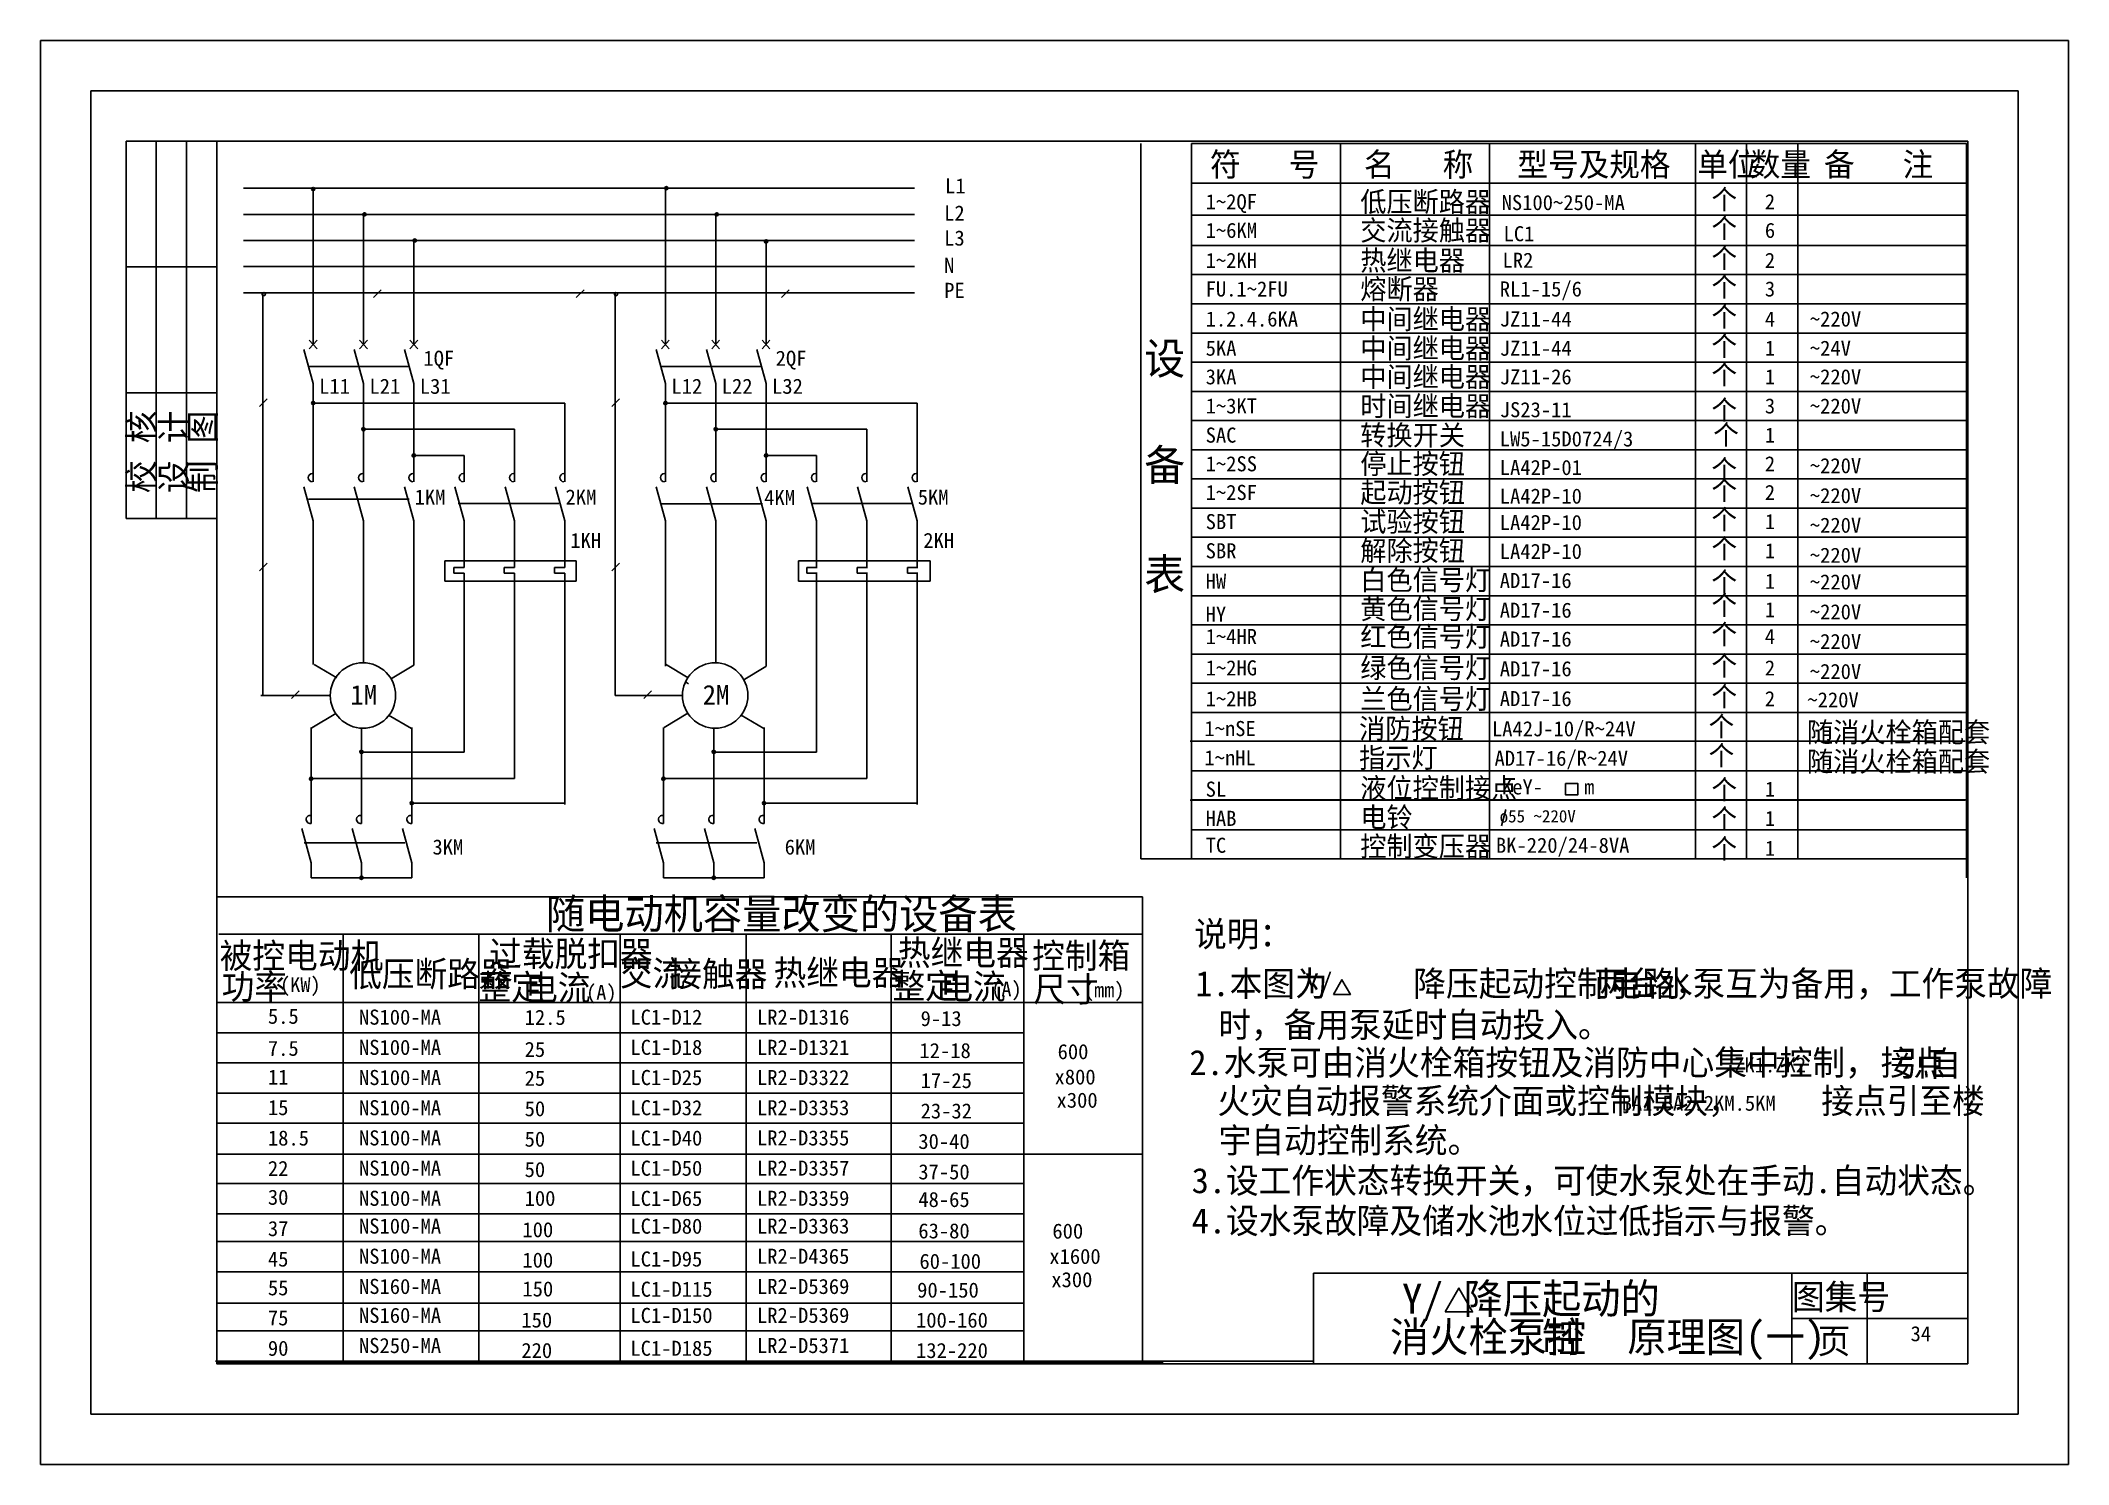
# Model space of a CAD drawing. Header units: metres. Extents: x 66 to 469, y 414 to 697.
import ezdxf

# ---------------------------------------------------------------- set-up
doc = ezdxf.new("R2010")
doc.units = ezdxf.units.M
doc.layers.add('LGT1', color=7, linetype='Continuous')
doc.layers.add('X4', color=60, linetype='Continuous')

msp = doc.modelspace()

# ---------------------------------------------------------------- linework, layer by layer
for p, q in [((82.59, 602.28), (82.59, 677.28)), ((100.59, 677.28), (82.59, 677.28)), ((88.59, 602.28), (88.59, 677.28)), ((94.59, 602.28), (94.59, 677.28)), ((100.59, 652.28), (82.59, 652.28)), ((131.75, 646.19), (133.27, 647.71)), ((172.06, 646.19), (173.59, 647.71)), ((212.83, 646.19), (214.35, 647.71)), ((118.86, 632.49), (138.86, 632.49)), ((188.86, 632.49), (208.86, 632.49)), ((100.59, 627.28), (82.59, 627.28)), ((109.12, 624.53), (110.64, 626.05)), ((179.12, 624.53), (180.64, 626.05)), ((118.86, 606.13), (138.86, 606.13)), ((148.59, 605.27), (168.59, 605.27)), ((189.07, 605.18), (209.07, 605.18)), ((219.01, 605.27), (239.01, 605.27)), ((100.59, 602.28), (82.59, 602.28)), ((109.12, 591.89), (110.64, 593.41)), ((145.91, 593.88), (145.91, 589.85)), ((172.06, 593.88), (145.91, 593.88)), ((172.06, 589.85), (172.06, 593.88)), ((179.12, 591.89), (180.64, 593.41)), ((216.2, 593.88), (216.2, 589.85)), ((242.35, 593.88), (216.2, 593.88)), ((242.35, 589.85), (242.35, 593.88)), ((145.91, 589.85), (172.06, 589.85)), ((216.2, 589.85), (242.35, 589.85)), ((115.45, 566.52), (116.97, 568.05)), ((185.45, 566.52), (186.97, 568.05)), ((117.96, 537.84), (137.96, 537.84)), ((187.96, 537.84), (207.96, 537.84)), ((318.59, 452.28), (448.59, 452.28)), ((318.59, 452.28), (318.59, 434.28)), ((413.59, 452.28), (413.59, 434.28)), ((428.59, 452.28), (428.59, 434.28)), ((413.59, 443.28), (448.59, 443.28))]:
    msp.add_line(p, q)
for points in [[(65.59, 697.28), (65.59, 414.28), (468.59, 414.28), (468.59, 697.28)], [(75.59, 687.28), (75.59, 424.28), (458.59, 424.28), (458.59, 687.28)], [(100.59, 677.28), (100.59, 434.28), (448.59, 434.28), (448.59, 677.28)]]:
    msp.add_lwpolyline(points, close=True)
for points in [[(105.93, 667.94), (239.3, 667.94)], [(119.77, 667.94), (119.77, 636.9)], [(189.77, 667.94), (189.77, 636.9)], [(105.93, 662.74), (239.3, 662.74)], [(129.77, 662.74), (129.77, 636.9)], [(199.77, 662.74), (199.77, 636.9)], [(105.93, 657.54), (239.3, 657.54)], [(139.77, 657.54), (139.77, 636.9)], [(209.77, 657.54), (209.77, 636.9)], [(105.93, 652.34), (239.3, 652.34)], [(105.93, 647.14), (239.3, 647.14)], [(109.77, 567.11), (109.77, 647.14)], [(179.77, 567.11), (179.77, 647.14)], [(119.77, 629.1), (117.94, 635.89)], [(129.77, 629.1), (127.94, 635.89)], [(139.77, 629.1), (137.94, 635.89)], [(189.77, 629.1), (187.94, 635.89)], [(199.77, 629.1), (197.94, 635.89)], [(209.77, 629.1), (207.94, 635.89)], [(119.77, 629.18), (119.77, 609.6)], [(129.77, 629.18), (129.77, 609.6)], [(139.77, 629.18), (139.77, 609.6)], [(189.77, 629.18), (189.77, 609.6)], [(199.77, 629.18), (199.77, 609.6)], [(209.77, 629.18), (209.77, 609.6)], [(119.77, 625.23), (169.77, 625.23)], [(169.77, 625.23), (169.77, 609.6)], [(189.77, 625.23), (239.77, 625.23)], [(239.77, 625.23), (239.77, 609.6)], [(129.77, 620.03), (159.77, 620.03)], [(159.77, 620.03), (159.77, 609.6)], [(199.77, 620.03), (229.77, 620.03)], [(229.77, 620.03), (229.77, 609.6)], [(139.77, 614.83), (149.77, 614.83)], [(149.77, 614.83), (149.77, 609.6)], [(209.77, 614.83), (219.77, 614.83)], [(219.77, 614.83), (219.77, 609.6)], [(119.77, 601.8), (117.94, 608.59)], [(129.77, 601.8), (127.94, 608.59)], [(139.77, 601.8), (137.94, 608.59)], [(149.77, 601.8), (147.94, 608.59)], [(159.77, 601.8), (157.94, 608.59)], [(169.77, 601.8), (167.94, 608.59)], [(189.77, 601.8), (187.94, 608.59)], [(199.77, 601.8), (197.94, 608.59)], [(209.77, 601.8), (207.94, 608.59)], [(219.77, 601.8), (217.94, 608.59)], [(229.77, 601.8), (227.94, 608.59)], [(239.77, 601.8), (237.94, 608.59)], [(119.77, 601.8), (119.77, 586.02)], [(129.77, 601.8), (129.77, 586.02)], [(139.77, 601.8), (139.77, 586.02)], [(149.77, 601.8), (149.77, 592.57)], [(149.77, 601.39), (149.77, 592.67)], [(159.77, 601.8), (159.77, 592.57)], [(159.77, 601.39), (159.77, 592.57)], [(169.77, 601.8), (169.77, 592.57)], [(169.77, 601.39), (169.77, 592.57)], [(189.77, 601.8), (189.77, 586.02)], [(199.77, 601.8), (199.77, 586.02)], [(209.77, 601.8), (209.77, 586.02)], [(219.77, 601.8), (219.77, 592.57)], [(219.77, 601.39), (219.77, 592.57)], [(229.77, 601.8), (229.77, 592.57)], [(229.77, 601.39), (229.77, 592.57)], [(239.77, 601.8), (239.77, 592.57)], [(239.77, 601.39), (239.77, 592.57)], [(119.77, 592.77), (119.77, 573.24)], [(129.77, 592.77), (129.77, 573.61)], [(139.77, 592.77), (139.77, 573.16)], [(147.72, 592.57), (147.72, 591.42)], [(147.72, 592.57), (149.8, 592.57)], [(157.72, 592.57), (159.8, 592.57)], [(157.72, 592.57), (157.72, 591.42)], [(167.72, 592.57), (169.8, 592.57)], [(167.72, 592.57), (167.72, 591.42)], [(189.77, 592.46), (189.77, 572.93)], [(199.77, 592.46), (199.77, 573.61)], [(209.77, 592.46), (209.77, 572.85)], [(217.88, 592.57), (219.95, 592.57)], [(217.88, 592.57), (217.88, 591.42)], [(227.88, 592.57), (227.88, 591.42)], [(227.88, 592.57), (229.95, 592.57)], [(237.88, 592.57), (237.88, 591.42)], [(237.88, 592.57), (239.95, 592.57)], [(147.72, 591.42), (149.8, 591.42)], [(149.77, 591.42), (149.77, 555.82)], [(149.77, 591.42), (149.77, 586.02)], [(157.72, 591.42), (159.8, 591.42)], [(159.77, 591.42), (159.77, 550.62)], [(159.77, 591.42), (159.77, 586.02)], [(167.72, 591.42), (169.8, 591.42)], [(169.77, 591.42), (169.77, 545.42)], [(169.77, 591.42), (169.77, 586.02)], [(217.88, 591.42), (219.95, 591.42)], [(219.77, 591.42), (219.77, 555.82)], [(219.77, 591.42), (219.77, 586.02)], [(227.88, 591.42), (229.95, 591.42)], [(229.77, 591.42), (229.77, 550.62)], [(229.77, 591.42), (229.77, 586.02)], [(237.88, 591.42), (239.95, 591.42)], [(239.77, 591.42), (239.77, 545.42)], [(239.77, 591.42), (239.77, 586.02)], [(119.96, 573.26), (124.44, 570.59)], [(139.75, 573.13), (135.11, 570.37)], [(189.78, 573.31), (194.27, 570.64)], [(209.75, 572.87), (205.21, 570.17)], [(194.36, 569.44), (193.74, 569.81)], [(123.16, 567.11), (109.36, 567.11)], [(193.16, 567.11), (179.77, 567.11)], [(119.36, 541.69), (119.36, 560.73)], [(119.49, 560.67), (124.25, 563.51)], [(129.36, 541.69), (129.36, 560.62)], [(139.28, 560.52), (134.74, 563.22)], [(139.36, 541.69), (139.36, 560.73)], [(189.36, 541.69), (189.36, 560.73)], [(189.51, 560.78), (194.2, 563.58)], [(199.36, 541.69), (199.36, 560.62)], [(209.35, 560.52), (204.85, 563.19)], [(209.36, 541.69), (209.36, 560.73)], [(129.36, 555.82), (149.77, 555.82)], [(199.36, 555.82), (219.77, 555.82)], [(119.36, 550.62), (159.77, 550.62)], [(189.36, 550.62), (229.77, 550.62)], [(139.77, 545.71), (169.77, 545.71)], [(209.77, 545.71), (239.77, 545.71)], [(119.36, 533.87), (117.54, 540.66)], [(129.36, 533.87), (127.54, 540.66)], [(139.36, 533.87), (137.54, 540.66)], [(189.36, 533.87), (187.54, 540.66)], [(199.36, 533.87), (197.54, 540.66)], [(209.36, 533.87), (207.54, 540.66)], [(119.36, 530.89), (119.36, 533.87)], [(129.36, 530.89), (129.36, 533.87)], [(139.36, 530.89), (139.36, 533.87)], [(189.36, 530.89), (189.36, 533.87)], [(199.36, 530.89), (199.36, 533.87)], [(209.36, 530.89), (209.36, 533.87)], [(119.36, 530.89), (139.36, 530.89)], [(189.36, 530.89), (209.36, 530.89)]]:
    msp.add_lwpolyline(points)
for points in [[(119.44, 667.75, 1), (120.09, 667.75, 1)], [(189.63, 667.94, 1), (190.28, 667.94, 1)], [(129.63, 662.74, 1), (130.28, 662.74, 1)], [(199.63, 662.74, 1), (200.28, 662.74, 1)], [(139.63, 657.54, 1), (140.28, 657.54, 1)], [(209.44, 657.35, 1), (210.09, 657.35, 1)], [(109.62, 646.88, 1), (110.27, 646.88, 1)], [(179.62, 646.88, 1), (180.27, 646.88, 1)], [(119.44, 625.23, 1), (120.09, 625.23, 1)], [(189.44, 625.23, 1), (190.09, 625.23, 1)], [(129.44, 620.03, 1), (130.09, 620.03, 1)], [(199.44, 620.03, 1), (200.09, 620.03, 1)], [(139.44, 614.83, 1), (140.09, 614.83, 1)], [(209.44, 614.83, 1), (210.09, 614.83, 1)], [(129.04, 555.9, 1), (129.69, 555.9, 1)], [(199.04, 555.9, 1), (199.69, 555.9, 1)], [(119.04, 550.55, 1), (119.69, 550.55, 1)], [(189.04, 550.55, 1), (189.69, 550.55, 1)], [(129.04, 530.89, 1), (129.69, 530.89, 1)], [(199.04, 530.89, 1), (199.69, 530.89, 1)]]:
    msp.add_lwpolyline(points, format="xyb", close=True)
for centre in [(129.66, 567.11), (199.66, 567.11)]:
    msp.add_circle(centre, 6.5)
for centre in [(119.59, 610.41), (129.59, 610.41), (139.59, 610.41), (149.59, 610.41), (159.59, 610.41), (169.59, 610.41), (189.59, 610.41), (199.59, 610.41), (209.59, 610.41), (219.59, 610.41), (229.59, 610.41), (239.59, 610.41)]:
    msp.add_arc(centre, 0.81, 90, 270)
at = {"layer": 'LGT1'}
msp.add_lwpolyline([(318.59, 434.28), (318.59, 452.28), (448.59, 452.28)], dxfattribs=at)
at = {"layer": 'X4'}
for p, q in [((284.23, 534.62), (284.23, 676.79)), ((448.32, 676.79), (294.29, 676.79)), ((294.29, 534.62), (294.29, 676.79)), ((323.93, 534.62), (323.93, 676.79)), ((353.57, 534.62), (353.57, 676.79)), ((394.5, 534.62), (394.5, 676.79)), ((404.64, 534.62), (404.64, 676.79)), ((414.78, 534.62), (414.78, 676.79)), ((448.32, 530.86), (448.32, 676.79)), ((448.32, 668.95), (294.29, 668.95)), ((448.32, 662.55), (294.29, 662.55)), ((448.32, 656.55), (294.29, 656.55)), ((448.32, 650.75), (294.29, 650.75)), ((448.32, 644.95), (294.29, 644.95)), ((120.54, 637.76), (119, 636.04)), ((119, 637.76), (120.54, 636.04)), ((129, 637.76), (130.54, 636.04)), ((130.54, 637.76), (129, 636.04)), ((139, 637.76), (140.54, 636.04)), ((140.54, 637.76), (139, 636.04)), ((189, 637.76), (190.54, 636.04)), ((190.54, 637.76), (189, 636.04)), ((200.54, 637.76), (199, 636.04)), ((199, 637.76), (200.54, 636.04)), ((210.54, 637.76), (209, 636.04)), ((209, 637.76), (210.54, 636.04)), ((448.32, 639.15), (294.29, 639.15)), ((448.32, 633.35), (294.29, 633.35)), ((448.32, 627.55), (294.29, 627.55)), ((448.32, 621.75), (294.29, 621.75)), ((448.32, 615.95), (294.29, 615.95)), ((448.32, 610.15), (294.29, 610.15)), ((448.32, 604.35), (294.29, 604.35)), ((448.32, 598.55), (294.29, 598.55)), ((448.32, 592.75), (294.29, 592.75)), ((448.32, 586.95), (294.29, 586.95)), ((448.32, 581.15), (294.29, 581.15)), ((448.32, 575.35), (294.29, 575.35)), ((448.32, 569.55), (294.29, 569.55)), ((448.32, 563.75), (294.29, 563.75)), ((448.08, 558.05), (294.04, 558.05)), ((448.32, 552.15), (294.29, 552.15)), ((448.08, 546.33), (294.04, 546.33)), ((448.32, 546.35), (294.29, 546.35)), ((355.92, 541.18), (356.8, 544.46)), ((448.32, 540.42), (294.29, 540.42)), ((448.32, 534.62), (284.23, 534.62)), ((100.64, 434.49), (100.64, 530.09)), ((284.55, 527.07), (100.84, 527.07)), ((284.55, 434.28), (284.55, 527.07)), ((284.55, 519.68), (101.04, 519.68)), ((125.7, 434.49), (125.7, 519.68)), ((152.7, 434.49), (152.7, 519.68)), ((180.75, 434.49), (180.75, 519.68)), ((205.84, 434.49), (205.84, 519.68)), ((234.63, 434.49), (234.63, 519.68)), ((261, 434.27), (261, 519.47)), ((267.74, 506.09), (100.64, 506.09)), ((284.55, 506.09), (100.64, 506.09)), ((261, 500.09), (100.64, 500.09)), ((253.67, 500.09), (227.93, 500.09)), ((261, 494.09), (100.64, 494.09)), ((261, 494.09), (100.64, 494.09)), ((253.67, 494.09), (227.93, 494.09)), ((253.67, 494.09), (227.93, 494.09)), ((261, 488.09), (100.64, 488.09)), ((261, 482.09), (100.64, 482.09)), ((261, 482.09), (100.64, 482.09)), ((253.67, 482.09), (227.93, 482.09)), ((284.55, 475.96), (100.64, 475.96)), ((261, 470.09), (100.64, 470.09)), ((253.67, 470.09), (227.93, 470.09)), ((261, 464.09), (100.64, 464.09)), ((261, 458.57), (100.64, 458.57)), ((253.67, 458.57), (227.93, 458.57)), ((261, 452.57), (100.64, 452.57)), ((261, 446.35), (100.64, 446.35)), ((261, 440.83), (100.64, 440.83)), ((318.48, 434.82), (100.33, 434.82)), ((288.68, 434.49), (100.64, 434.49))]:
    msp.add_line(p, q, dxfattribs=at)
for points in [[(368.64, 549.61), (371.12, 549.61), (371.12, 547.38), (368.64, 547.38)], [(322.55, 507.71), (325.9, 507.71), (324.22, 510.6)], [(344.73, 444.61), (350.18, 444.61), (347.46, 449.33)]]:
    msp.add_lwpolyline(points, close=True, dxfattribs=at)
for points in [[(139.04, 545.71, 1), (139.69, 545.71, 1)], [(209.04, 545.71, 1), (209.69, 545.71, 1)]]:
    msp.add_lwpolyline(points, format="xyb", close=True, dxfattribs=at)
for centre in [(119.19, 542.48), (129.19, 542.48), (139.19, 542.48), (189.19, 542.48), (199.19, 542.48), (209.19, 542.48)]:
    msp.add_arc(centre, 0.81, 90, 282.33, dxfattribs=at)

# ---------------------------------------------------------------- texts
for s, p in [('校 核', (88.13, 607.33)), ('设 计', (94.57, 607.33)), ('制 图', (100.34, 607.33))]:
    msp.add_text(s, height=5, rotation=90).set_placement(p)
for s, p in [('图集号', (413.65, 445.08)), ('页', (418.75, 436.32))]:
    msp.add_text(s, height=5).set_placement(p)
for s, height, p in [('符   号', 4.68, (297.99, 670.31)), ('名   称', 4.68, (328.59, 670.31)), ('型号及规格', 4.68, (359.08, 670.31)), ('单位', 4.68, (394.81, 670.31)), ('数量', 4.68, (405.25, 670.31)), ('备   注', 4.68, (420.01, 670.31)), ('L1', 3, (245.35, 666.9)), ('1~2QF', 3, (297.13, 663.75)), ('低压断路器', 4, (327.86, 663.23)), ('NS100~250-MA', 3, (355.95, 663.58)), ('个', 3.9, (397.66, 663.75)), ('2', 3, (408.26, 663.75)), ('L2', 3, (245.16, 661.5)), ('1~6KM', 3, (297.13, 658.06)), ('交流接触器', 4, (327.86, 657.55)), ('个', 3.9, (397.66, 658.06)), ('6', 3, (408.26, 658.06)), ('L3', 3, (245.16, 656.53)), ('LC1', 3, (356.33, 657.39)), ('N', 3, (245.16, 651.1)), ('1~2KH', 3, (297.13, 652.09)), ('热继电器', 4, (327.86, 651.58)), ('LR2', 3, (356.13, 652.12)), ('个', 3.9, (397.66, 652.09)), ('2', 3, (408.26, 652.09)), ('PE', 3, (245.16, 646.13)), ('FU.1~2FU', 3, (297.13, 646.41)), ('熔断器', 4, (327.86, 645.89)), ('RL1-15/6', 3, (355.58, 646.41)), ('个', 3.9, (397.66, 646.41)), ('3', 3, (408.26, 646.41)), ('个', 3.9, (397.66, 640.44)), ('1.2.4.6KA', 3, (297.13, 640.44)), ('中间继电器', 4, (327.86, 639.92)), ('JZ11-44 ', 3, (355.58, 640.44)), ('4', 3, (408.26, 640.44)), ('~220V', 3, (417.2, 640.44)), ('设   ', 6.24, (284.93, 630.96)), ('5KA', 3, (297.13, 634.64)), ('中间继电器', 4, (327.86, 634.12)), ('JZ11-44 ', 3, (355.58, 634.64)), ('个', 3.9, (397.66, 634.64)), ('1', 3, (408.26, 634.64)), ('~24V', 3, (417.2, 634.64)), ('1QF', 3, (141.68, 632.64)), ('2QF', 3, (211.68, 632.64)), ('中间继电器', 4, (327.86, 628.43)), ('个', 3.9, (397.66, 628.95)), ('L11', 3, (120.96, 627.07)), ('L21', 3, (130.96, 627.07)), ('L31', 3, (140.96, 627.07)), ('L12', 3, (190.96, 627.07)), ('L22', 3, (200.96, 627.07)), ('L32', 3, (210.96, 627.07)), ('3KA', 3, (297.13, 628.95)), ('JZ11-26', 3, (355.58, 628.95)), ('1', 3, (408.26, 628.95)), ('~220V', 3, (417.2, 628.95)), ('1~3KT', 3, (297.13, 623.16)), ('时间继电器', 4, (327.86, 622.64)), ('JS23-11', 3, (355.58, 622.41)), ('个', 3.9, (397.66, 621.93)), ('3', 3, (408.26, 623.16)), ('~220V', 3, (417.2, 623.15)), ('转换开关', 4, (327.86, 616.84)), ('个', 3.9, (398.01, 617)), ('备   ', 6.24, (284.93, 609.8)), ('SAC', 3, (297.13, 617.36)), ('LW5-15D0724/3', 3, (355.58, 616.61)), ('1', 3, (408.26, 617.36)), ('1~2SS', 3, (297.13, 611.66)), ('停止按钮', 4, (327.86, 611.15)), ('LA42P-01', 3, (355.58, 610.93)), ('个', 3.9, (397.66, 610.06)), ('2', 3, (408.26, 611.66)), ('~220V', 3, (417.2, 611.29)), ('1~2SF', 3, (297.13, 605.97)), ('起动按钮', 4, (327.86, 605.46)), ('个', 3.9, (397.66, 605.97)), ('2', 3, (408.26, 605.97)), ('1KM', 3, (139.92, 605.05)), ('2KM', 3, (169.92, 605.05)), ('4KM', 3, (209.4, 604.95)), ('5KM', 3, (239.92, 605.05)), ('LA42P-10', 3, (355.58, 605.24)), ('个', 3.9, (397.66, 600.17)), ('~220V', 3, (417.2, 605.34)), ('SBT', 3, (297.13, 600.17)), ('试验按钮', 4, (327.86, 599.66)), ('LA42P-10', 3, (355.58, 600)), ('1', 3, (408.26, 600.17)), ('~220V', 3, (417.2, 599.46)), ('1KH', 3, (170.86, 596.43)), ('2KH', 3, (241.01, 596.43)), ('SBR', 3, (297.13, 594.37)), ('解除按钮', 4, (327.86, 593.86)), ('LA42P-10', 3, (355.58, 594.26)), ('个', 3.9, (397.66, 594.37)), ('1', 3, (408.26, 594.37)), ('~220V', 3, (417.2, 593.49)), ('表', 6.24, (284.93, 588.1)), ('白色信号灯', 4, (327.86, 588.06)), ('HW', 3, (297.13, 588.32)), ('AD17-16', 3, (355.58, 588.47)), ('个', 3.9, (397.66, 587.75)), ('1', 3, (408.26, 588.32)), ('~220V', 3, (417.2, 588.18)), ('HY', 3, (297.13, 581.78)), ('黄色信号灯', 4, (327.86, 582.32)), ('AD17-16', 3, (355.58, 582.57)), ('个', 3.9, (397.66, 583.13)), ('1', 3, (408.26, 582.67)), ('~220V', 3, (417.2, 582.24)), ('1~4HR', 3, (297.13, 577.33)), ('红色信号灯', 4, (327.86, 576.81)), ('个', 3.9, (397.66, 577.33)), ('AD17-16', 3, (355.58, 576.83)), ('4', 3, (408.26, 577.33)), ('~220V', 3, (417.2, 576.35)), ('1~2HG', 3, (297.13, 571.1)), ('绿色信号灯', 4, (327.86, 570.58)), ('AD17-16', 3, (355.58, 570.93)), ('个', 3.9, (397.66, 571.1)), ('2', 3, (408.26, 571.1)), ('~220V', 3, (417.2, 570.39)), ('1M', 3.9, (127.17, 565.3)), ('2M', 3.9, (197.17, 565.3)), ('兰色信号灯', 4, (327.86, 564.45)), ('个', 3.9, (397.66, 564.97)), ('1~2HB', 3, (297.13, 564.97)), ('AD17-16', 3, (355.58, 564.99)), ('2', 3, (408.26, 564.97)), ('~220V', 3, (416.71, 564.75)), ('1~nSE', 3, (296.88, 559.04)), ('消防按钮', 4, (327.62, 558.53)), ('LA42J-10/R~24V', 3, (354.02, 559)), ('个', 3.9, (397.09, 559.04)), ('随消火栓箱配套', 4, (416.63, 557.81)), ('1~nHL', 3, (296.88, 553.24)), ('指示灯', 4, (327.62, 552.73)), ('AD17-16/R~24V', 3, (354.54, 553.14)), ('个', 3.9, (397.09, 553.24)), ('随消火栓箱配套', 4, (416.63, 551.99)), ('SL', 3, (297.13, 546.99)), ('液位控制接点', 4, (327.86, 546.73)), ('KeY-    m', 3, (356.01, 547.44)), ('个', 3.9, (397.66, 546.47)), ('1', 3, (408.26, 546.99)), ('HAB', 3, (297.13, 541.19)), ('电铃', 4, (327.86, 540.93)), ('o55 ~220V', 2.47, (355.56, 541.88)), ('个', 3.9, (397.66, 540.67)), ('1', 3, (408.26, 541.19)), ('3KM', 3, (143.47, 535.5)), ('6KM', 3, (213.47, 535.5)), ('TC', 3, (297.13, 535.84)), ('控制变压器', 4, (327.86, 535.13)), ('BK-220/24-8VA', 3, (354.82, 535.84)), ('个', 3.9, (397.66, 534.72)), ('1', 3, (408.26, 535.25)), ('随电动机容量改变的设备表', 6, (166.02, 520.7)), ('说明：', 5, (294.82, 517.21)), ('被控电动机', 5, (101.18, 512.89)), ('过载脱扣器', 5, (154.73, 513.28)), ('热继电器', 5, (235.97, 513.49)), ('控制箱', 5, (262.65, 512.89)), ('功率', 5, (101.58, 506.76)), ('低压断路器', 5, (126.91, 509.26)), ('整定', 5, (152.62, 506.66)), ('电流', 5, (161.88, 506.54)), ('交流', 5, (180.71, 509.41)), ('接触器', 5, (190.53, 509.26)), ('热继电器', 5, (211.26, 509.52)), ('整定', 5, (234.87, 506.88)), ('电流', 5, (244.4, 506.76)), ('尺寸', 5, (262.85, 506.25)), ('1.本图为     降压起动控制电路，', 5, (295.08, 507.35)), ('Y/ ', 4, (316.89, 507.92)), ('两台水泵互为备用，工作泵故障', 5, (374.39, 507.36)), ('(KW)', 2.96, (113.19, 508.16)), ('(A)', 2.96, (174.01, 506.64)), ('(A)', 2.96, (254.52, 507.29)), ('(mm)', 2.96, (272.94, 507.14)), ('5.5', 3, (110.77, 501.86)), ('NS100-MA', 3, (128.87, 501.68)), ('12.5', 3, (161.79, 501.64)), ('LC1-D12', 3, (182.81, 501.68)), ('LR2-D1316', 3, (207.96, 501.68)), ('9-13', 3, (240.48, 501.41)), ('时，备用泵延时自动投入。', 5, (299.62, 499.17)), ('7.5', 3, (110.77, 495.49)), ('NS100-MA', 3, (128.87, 495.68)), ('25', 3, (161.79, 495.27)), ('LC1-D18', 3, (182.81, 495.68)), ('LR2-D1321', 3, (207.96, 495.68)), ('12-18', 3, (240.25, 495.04)), ('600', 3, (267.71, 494.83)), ('2.水泵可由消火栓箱按钮及消防中心集中控制，', 5, (293.9, 491.66)), ('        接点', 5, (404.08, 491.66)), ('引自', 5, (434.27, 491.47)), ('11', 3, (110.77, 489.76)), ('NS100-MA', 3, (128.87, 489.68)), ('25', 3, (161.79, 489.54)), ('LC1-D25', 3, (182.81, 489.68)), ('LR2-D3322', 3, (207.96, 489.68)), ('17-25', 3, (240.48, 489.08)), ('x800', 3, (267.1, 489.8)), (' ZK1.ZK2', 3, (400.12, 492.2)), ('x300', 3, (267.5, 485.18)), ('火灾自动报警系统介面或控制模块，', 5, (299.46, 484.05)), ('接点引至楼', 5, (419.46, 484.05)), ('15', 3, (110.77, 483.71)), ('NS100-MA', 3, (128.87, 483.68)), ('50', 3, (161.79, 483.49)), ('LC1-D32', 3, (182.81, 483.68)), ('LR2-D3353', 3, (207.96, 483.68)), ('23-32', 3, (240.48, 483.04)), ('BA1.BA2.2KM.5KM', 3, (379.8, 484.58)), ('18.5', 3, (110.77, 477.66)), ('NS100-MA', 3, (128.87, 477.68)), ('50', 3, (161.79, 477.44)), ('LC1-D40', 3, (182.81, 477.66)), ('LR2-D3355', 3, (207.96, 477.68)), ('30-40', 3, (240.03, 476.99)), ('宇自动控制系统。', 5, (299.7, 476.21)), ('22', 3, (110.77, 471.61)), ('NS100-MA', 3, (128.87, 471.68)), ('50', 3, (161.79, 471.4)), ('LC1-D50', 3, (182.81, 471.66)), ('LR2-D3357', 3, (207.96, 471.68)), ('37-50', 3, (240.03, 470.94)), ('3.设工作状态转换开关，可使水泵处在手动.自动状态。', 5, (294.36, 468.2)), ('30', 3, (110.77, 465.89)), ('NS100-MA', 3, (128.87, 465.68)), ('100', 3, (161.79, 465.67)), ('LC1-D65', 3, (182.81, 465.66)), ('LR2-D3359', 3, (207.96, 465.68)), ('48-65', 3, (240.03, 465.44)), ('4.设水泵故障及储水池水位过低指示与报警。', 5, (294.36, 460.2)), ('37', 3, (110.77, 459.66)), ('NS100-MA', 3, (128.87, 460.16)), ('100', 3, (161.35, 459.44)), ('LC1-D80', 3, (182.81, 460.14)), ('LR2-D3363', 3, (207.96, 460.16)), ('63-80', 3, (240.03, 459.21)), ('600', 3, (266.67, 459.16)), ('45', 3, (110.77, 453.61)), ('NS100-MA', 3, (128.87, 454.16)), ('100', 3, (161.35, 453.4)), ('LC1-D95', 3, (182.81, 453.61)), ('LR2-D4365', 3, (207.96, 454.16)), ('60-100', 3, (240.25, 453.16)), ('x1600', 3, (266.06, 454.13)), ('x300', 3, (266.46, 449.51)), ('55', 3, (110.77, 447.89)), ('NS160-MA', 3, (128.87, 448.16)), ('150', 3, (161.35, 447.67)), ('LC1-D115', 3, (182.81, 447.61)), ('LR2-D5369', 3, (207.96, 448.16)), ('90-150', 3, (239.8, 447.44)), ('Y/ 降压起动的', 6, (336.14, 444.23)), ('75', 3, (110.77, 441.92)), ('NS160-MA', 3, (128.87, 442.42)), ('150', 3, (161.14, 441.49)), ('LC1-D150', 3, (182.81, 442.4)), ('LR2-D5369', 3, (207.96, 442.42)), ('100-160', 3, (239.57, 441.47)), ('消火栓泵控  原理图(一)', 6, (333.76, 436.63)), ('制', 6, (363.92, 436.62)), ('NS250-MA', 3, (128.87, 436.42)), ('LR2-D5371', 3, (207.96, 436.42)), ('34', 3, (437.22, 438.77)), ('90', 3, (110.77, 435.87)), ('220', 3, (161.14, 435.44)), ('LC1-D185', 3, (182.81, 435.87)), ('132-220', 3, (239.57, 435.43))]:
    msp.add_text(s, height=height, dxfattribs=at).set_placement(p)

doc.saveas('drawing.dxf')
